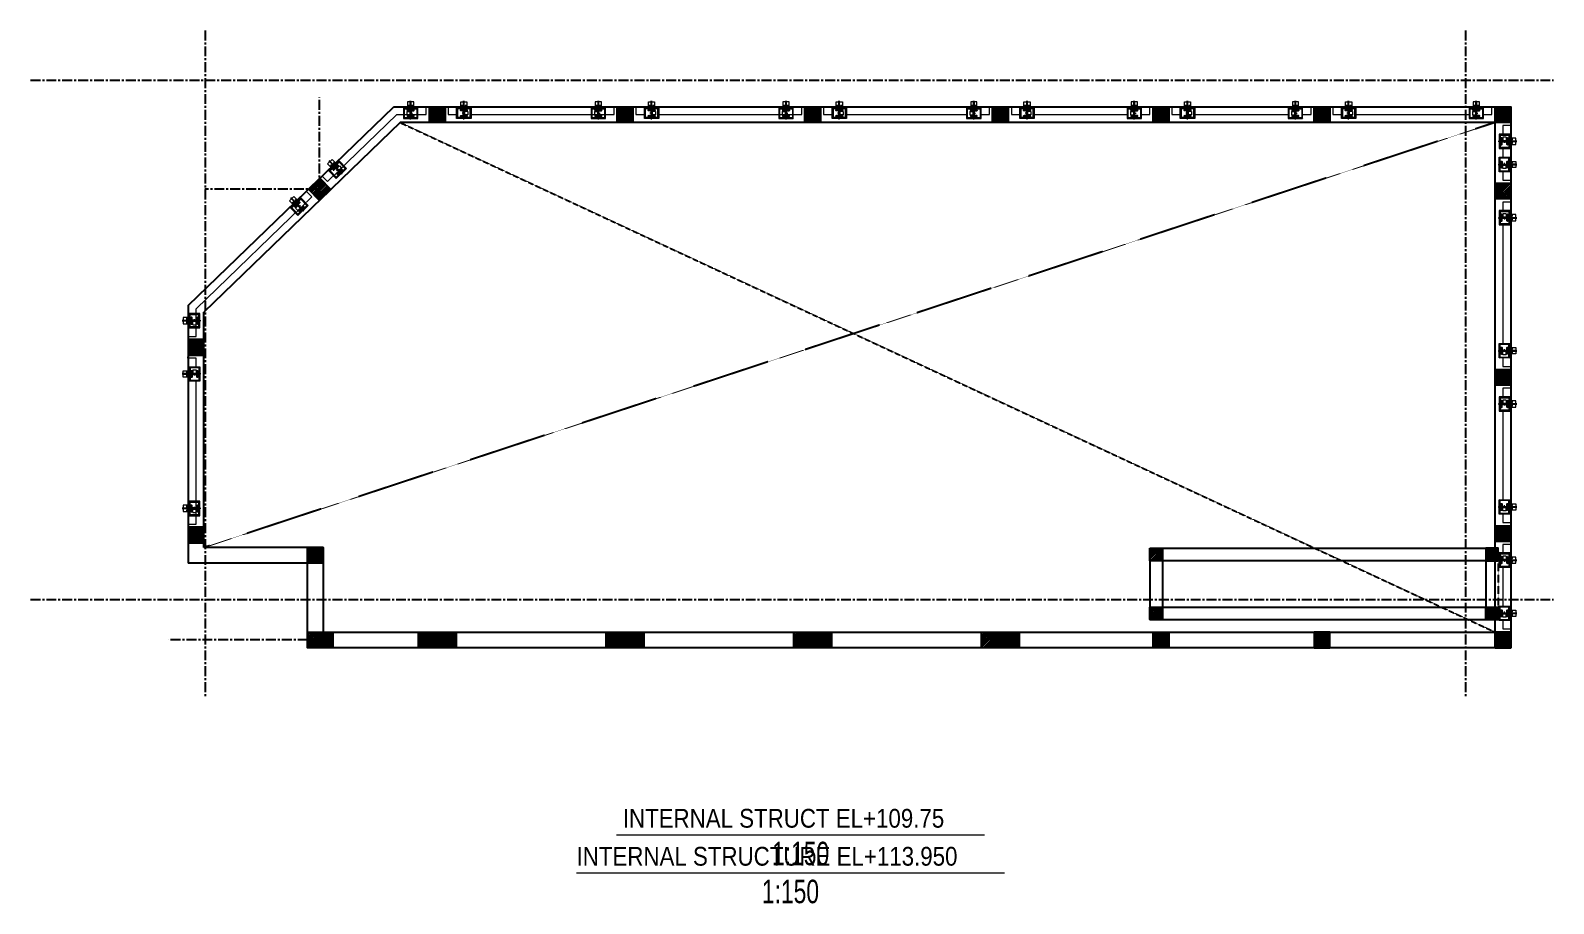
# Model space of a CAD drawing. Header units: millimetres. Extents: x 652554 to 1678317, y -308114 to 170803.
# Drawn here: x 756684 to 781025, y 67875 to 81826 of the extents above; entities that cross this region are included whole.
import ezdxf

# ---------------------------------------------------------------- set-up
doc = ezdxf.new("R2010")
doc.units = ezdxf.units.MM
for name, pattern in [('CENTER', [50.8, 31.75, -6.35, 6.35, -6.35]), ('HIDDEN', [0.375, 0.25, -0.125]), ('XKITLINE00', [0]), ('XKITLINE02', [4, 2, -2])]:
    doc.linetypes.add(name, pattern=pattern)
for name, color, linetype in [('000 - STRUCTURE_STEEL_FRAMING_CUT_COLOR_4', 4, 'Continuous'), ('000 - STRUCTURE_STEEL_FRAMING_HATCH_', 251, 'Continuous'), ('000 - WIPEOUT', 250, 'Continuous'), ('WLo', 1, 'Continuous')]:
    doc.layers.add(name, color=color, linetype=linetype)
for name, color, linetype, lineweight in [('Bolt', 1, 'Continuous', 0), ('OtherObjectType', 1, 'Continuous', 0), ('Part', 2, 'Continuous', 0)]:
    doc.layers.add(name, color=color, linetype=linetype, lineweight=lineweight)
doc.styles.add('Arial', font='arial.ttf')
doc.styles.add('ARIAL_NARROW', font='ARIALN.TTF')
pattern_1 = [(45, (-978478.746, 301781.954), (-17.67766953, 17.67766953), [])]
pattern_2 = [(45, (-978378.746, 301781.954), (-17.67766953, 17.67766953), [])]
pattern_3 = [(45, (-978378.746, 301800.954), (-17.67766953, 17.67766953), [])]
pattern_4 = [(45, (-978378.746, 301801.954), (-17.67766953, 17.67766953), [])]
pattern_5 = [(45, (-978354.746, 301801.954), (-17.67766953, 17.67766953), [])]

# ---------------------------------------------------------------- blocks, each defined once
blk = doc.blocks.new('*A367')
at = {"layer": 'OtherObjectType', "linetype": 'XKITLINE00', "lineweight": 0}
blk.add_line((4133.590672, 17.934915), (4179.169773, 17.934915), dxfattribs=at)
at = {"layer": 'OtherObjectType', "width": 0.85}
for s, height, style, p in [('INTERNAL STRUCTURE EL+113.950', 2, 'Arial', (4133.590672, 18.684915)), ('1:150', 2.5, 'ARIAL_NARROW', (4153.335423, 14.684915))]:
    blk.add_text(s, height=height, dxfattribs=dict(at, style=style)).set_placement(p)
blk = doc.blocks.new('*A380')
at = {"layer": 'Part', "linetype": 'XKITLINE00', "lineweight": 0}
for p, q in [((4674.779, -534.403), (4671.979, -534.403)), ((4671.979, -534.403), (4671.979, -538.403)), ((4674.779, -534.403), (4674.779, -538.403)), ((4671.979, -538.403), (4674.779, -538.403))]:
    blk.add_line(p, q, dxfattribs=at)
blk = doc.blocks.new('*A381')
at = {"layer": 'Part', "linetype": 'XKITLINE00', "lineweight": 0}
for p, q in [((4671.979, -534.403), (4671.679, -534.103)), ((4671.679, -538.703), (4671.679, -534.103)), ((4671.679, -534.103), (4675.079, -534.103)), ((4675.079, -534.103), (4674.779, -534.403)), ((4675.079, -534.103), (4675.079, -538.703)), ((4671.979, -538.403), (4671.679, -538.703)), ((4675.079, -538.703), (4671.679, -538.703)), ((4674.779, -538.403), (4675.079, -538.703))]:
    blk.add_line(p, q, dxfattribs=at)
at = {"layer": 'Part', "linetype": 'XKITLINE02', "lineweight": 0}
for p, q in [((4674.779, -534.403), (4671.979, -534.403)), ((4671.979, -534.403), (4671.979, -538.403)), ((4674.779, -534.403), (4674.779, -538.403)), ((4671.979, -538.403), (4674.779, -538.403))]:
    blk.add_line(p, q, dxfattribs=at)
blk = doc.blocks.new('*A382')
at = {"layer": 'Part', "linetype": 'XKITLINE00', "lineweight": 0}
for p, q in [((4674.379, -535.403), (4672.379, -535.403)), ((4672.379, -535.563), (4672.379, -535.403)), ((4674.379, -535.563), (4674.379, -535.403)), ((4673.319, -535.563), (4672.379, -535.563)), ((4673.319, -537.243), (4672.379, -537.243)), ((4672.379, -537.403), (4672.379, -537.243)), ((4674.379, -537.403), (4672.379, -537.403)), ((4673.319, -537.243), (4673.319, -535.563)), ((4673.439, -537.243), (4673.439, -535.563)), ((4674.379, -535.563), (4673.439, -535.563)), ((4674.379, -537.243), (4673.439, -537.243)), ((4674.379, -537.403), (4674.379, -537.243))]:
    blk.add_line(p, q, dxfattribs=at)
blk = doc.blocks.new('*A383')
at = {"layer": 'Part', "linetype": 'XKITLINE00', "lineweight": 0}
for p, q in [((4674.639, -535.903), (4673.439, -535.903)), ((4674.639, -536.903), (4673.439, -536.903)), ((4673.539, -536.903), (4673.539, -535.903)), ((4674.639, -535.903), (4674.639, -536.903))]:
    blk.add_line(p, q, dxfattribs=at)
at = {"layer": 'Part', "linetype": 'XKITLINE02', "lineweight": 0}
blk.add_line((4673.439, -535.903), (4673.439, -536.903), dxfattribs=at)
blk = doc.blocks.new('*A384')
at = {"layer": 'Part', "linetype": 'XKITLINE02', "lineweight": 0}
for p, q in [((2918.168795, 426.80336), (2918.168795, 428.536693)), ((2918.168795, 428.536693), (2918.248795, 428.536693)), ((2918.248795, 428.536693), (2918.248795, 426.80336)), ((2918.168795, 428.136693), (2918.248795, 428.136693)), ((2918.248795, 426.80336), (2918.168795, 426.80336))]:
    blk.add_line(p, q, dxfattribs=at)
blk = doc.blocks.new('*A385')
at = {"layer": 'Part', "linetype": 'XKITLINE02', "lineweight": 0}
for p, q in [((2918.875462, 428.536693), (2917.542129, 428.536693)), ((2917.542129, 428.536693), (2917.542129, 426.80336)), ((2918.875462, 426.80336), (2918.875462, 428.536693)), ((2917.542129, 426.80336), (2918.875462, 426.80336))]:
    blk.add_line(p, q, dxfattribs=at)
blk = doc.blocks.new('*A386')
at = {"layer": 'Part', "linetype": 'XKITLINE02', "lineweight": 0}
for p, q in [((2918.875462, 428.536693), (2917.542129, 428.536693)), ((2917.542129, 428.536693), (2917.542129, 426.80336)), ((2918.875462, 426.80336), (2918.875462, 428.536693)), ((2917.542129, 426.80336), (2918.875462, 426.80336))]:
    blk.add_line(p, q, dxfattribs=at)
blk = doc.blocks.new('*A387')
at = {"layer": 'Part', "linetype": 'XKITLINE02', "lineweight": 0}
for p, q in [((2918.168795, 426.80336), (2918.168795, 428.536693)), ((2918.168795, 428.536693), (2918.248795, 428.536693)), ((2918.248795, 428.536693), (2918.248795, 426.80336)), ((2918.168795, 428.136693), (2918.248795, 428.136693)), ((2918.248795, 426.80336), (2918.168795, 426.80336))]:
    blk.add_line(p, q, dxfattribs=at)
blk = doc.blocks.new('*A389')
at = {"layer": 'Bolt', "linetype": 'XKITLINE00', "lineweight": 0}
for p, q in [((2910.815467, 783.8644), (2910.939787, 783.8644)), ((2910.815467, 783.0644), (2910.939787, 783.0644)), ((2911.002133, 784.051067), (2911.002133, 783.926747)), ((2911.002133, 783.677733), (2911.002133, 783.802053)), ((2911.002133, 783.251067), (2911.002133, 783.126747)), ((2911.002133, 782.877733), (2911.002133, 783.002053)), ((2911.1888, 783.8644), (2911.06448, 783.8644)), ((2911.1888, 783.0644), (2911.06448, 783.0644))]:
    blk.add_line(p, q, dxfattribs=at)
blk = doc.blocks.new('Bot1')
at = {"color": 1, "xscale": 50, "yscale": 50, "zscale": 50, "rotation": 270}
blk.add_blockref('*A382', (26820, 233669), dxfattribs=at)
blk.add_wipeout([(85, 50), (85, 115), (-85, 115), (-85, -115), (85, -115), (85, -50), (42, -50), (42, 50)]).dxf.layer = '000 - WIPEOUT'
blk.add_wipeout([(-85, -115), (85, -115), (85, 115), (-85, 115)]).dxf.layer = '000 - WIPEOUT'
at = {"layer": '000 - STRUCTURE_STEEL_FRAMING_HATCH_'}
h = blk.add_hatch(dxfattribs=at)
h.set_pattern_fill('ANSI32', color=251, scale=0.1)
h.set_pattern_definition([(45, (276.8134, 19.4926), (-0.6735192, 0.6735192), []), (45, (277.2624, 19.4926), (-0.6735192, 0.6735192), [])])
h.paths.add_polyline_path([(50, -50), (42, -50), (42, -3), (-42, -3), (-42, -50), (-50, -50), (-50, 50), (-42, 50), (-42, 3), (42, 3), (42, 50), (50, 50)])
at = {"layer": 'Bolt'}
for points in [[(7, 3), (7, -3), (-7, -3), (-7, 3)], [(118, 37), (119, 37), (119, 37), (120, 36), (121, 36), (121, 36), (122, 35), (122, 35), (123, 34), (123, 34), (124, 33), (124, 33), (124, 32), (124, 31), (124, 31), (124, 30), (124, 29), (124, 29), (124, 28), (124, 27), (124, 27), (123, 26), (123, 26), (122, 25), (122, 25), (121, 24), (121, 24), (120, 24), (119, 23), (119, 23), (118, 23), (117, 23), (117, 23), (116, 23), (115, 23), (115, 24), (114, 24), (114, 24), (113, 25), (112, 25), (112, 26), (112, 26), (111, 27), (111, 27), (111, 28), (111, 29), (110, 29), (110, 30), (110, 31), (111, 31), (111, 32), (111, 33), (111, 33), (112, 34), (112, 34), (112, 35), (113, 35), (114, 36), (114, 36), (115, 36), (115, 37), (116, 37), (117, 37), (117, 37)], [(7, -3), (7, -8), (-7, -8), (-7, -3)], [(118, -23), (119, -23), (119, -23), (120, -24), (121, -24), (121, -24), (122, -25), (122, -25), (123, -26), (123, -26), (124, -27), (124, -27), (124, -28), (124, -29), (124, -29), (124, -30), (124, -31), (124, -31), (124, -32), (124, -33), (124, -33), (123, -34), (123, -34), (122, -35), (122, -35), (121, -36), (121, -36), (120, -36), (119, -37), (119, -37), (118, -37), (117, -37), (117, -37), (116, -37), (115, -37), (115, -36), (114, -36), (114, -36), (113, -35), (112, -35), (112, -34), (112, -34), (111, -33), (111, -33), (111, -32), (111, -31), (110, -31), (110, -30), (110, -29), (111, -29), (111, -28), (111, -27), (111, -27), (112, -26), (112, -26), (112, -25), (113, -25), (114, -24), (114, -24), (115, -24), (115, -23), (116, -23), (117, -23), (117, -23)]]:
    blk.add_hatch(color=49, dxfattribs=at).paths.add_polyline_path(points, flags=17)
at = {"color": 49, "linetype": 'ByBlock'}
blk.add_line((80, 0), (196, 0), dxfattribs=at)
at = {"layer": '000 - STRUCTURE_STEEL_FRAMING_CUT_COLOR_4', "color": 5}
blk.add_lwpolyline([(50, -50), (42, -50), (42, -3), (-42, -3), (-42, -50), (-50, -50), (-50, 50), (-42, 50), (-42, 3), (42, 3), (42, 50), (50, 50)], close=True, dxfattribs=at)
at = {"layer": 'Bolt', "color": 49, "linetype": 'XKITLINE00'}
for p, q in [((-100, 0), (0, 0)), ((-7, -3), (-7, 3)), ((0, -16), (0, 27)), ((7, -3), (7, 3)), ((103, 30), (113, 30)), ((103, 30), (113, 30)), ((103, 30), (131, 30)), ((117, 44), (117, 35)), ((117, 44), (117, 35)), ((117, 44), (117, 16)), ((117, 16), (117, 25)), ((117, 16), (117, 25)), ((131, 30), (122, 30)), ((131, 30), (122, 30)), ((-7, -8), (-7, -3)), ((7, -8), (7, -3)), ((103, -30), (113, -30)), ((103, -30), (113, -30)), ((103, -30), (131, -30)), ((117, -16), (117, -25)), ((117, -16), (117, -25)), ((117, -16), (117, -44)), ((117, -44), (117, -35)), ((117, -44), (117, -35)), ((131, -30), (122, -30)), ((131, -30), (122, -30))]:
    blk.add_line(p, q, dxfattribs=at)
at = {"color": 1}
for name, p, xscale, yscale, zscale, rotation in [('*A381', (233669, -26820), 50, 50, 50, 180), ('*A380', (233669, -26820), 50, 50, 50, 180), ('*A385', (32190, 218866), -74.99999802609977, 74.99999802609977, 74.99999802609977, 90), ('*A386', (32190, 218866), -74.99999802609977, 74.99999802609977, 74.99999802609977, 90), ('*A384', (32190, 218866), -74.99999802609977, 74.99999802609977, 74.99999802609977, 90), ('*A387', (32190, 218866), -74.99999802609977, 74.99999802609977, 74.99999802609977, 90), ('*A383', (26820, 233669), 50, 50, 50, 270)]:
    blk.add_blockref(name, p, dxfattribs=dict(at, xscale=xscale, yscale=yscale, zscale=zscale, rotation=rotation))
at = {"color": 49, "xscale": 74.99999802609977, "yscale": 74.99999802609977, "zscale": 74.99999802609977, "rotation": 180}
blk.add_blockref('*A389', (218443, 58760), dxfattribs=at)
blk = doc.blocks.new('*A442')
at = {"layer": 'OtherObjectType', "linetype": 'XKITLINE00', "lineweight": 0}
blk.add_line((4133.944571, 141.423071), (4173.150626, 141.423071), dxfattribs=at)
at = {"layer": 'OtherObjectType', "width": 0.85}
for s, height, style, p in [(' INTERNAL STRUCT EL+109.75', 2, 'Arial', (4133.944571, 142.173071)), ('1:150', 2.5, 'ARIAL_NARROW', (4150.502799, 138.173071))]:
    blk.add_text(s, height=height, dxfattribs=dict(at, style=style)).set_placement(p)

msp = doc.modelspace()

# ---------------------------------------------------------------- hatches: boundary and pattern name
h = msp.add_hatch()
h.set_pattern_fill('ANSI31', color=49, scale=200)
h.set_pattern_definition(pattern_3)
h.paths.add_polyline_path([(763060.0698, 80605.3684), (763310.0697, 80605.3684), (763310.0697, 80355.3682), (763060.0698, 80355.3682)])
h = msp.add_hatch()
h.set_pattern_fill('ANSI31', color=49, scale=200)
h.set_pattern_definition(pattern_3)
h.paths.add_polyline_path([(766060.0698, 80605.3667), (766310.0697, 80605.3667), (766310.0697, 80355.3665), (766060.0698, 80355.3665)])
h = msp.add_hatch()
h.set_pattern_fill('ANSI31', color=49, scale=200)
h.set_pattern_definition(pattern_3)
h.paths.add_polyline_path([(769060.0698, 80605.3651), (769310.0697, 80605.3651), (769310.0697, 80355.3649), (769060.0698, 80355.3649)])
h = msp.add_hatch()
h.set_pattern_fill('ANSI31', color=49, scale=200)
h.set_pattern_definition(pattern_3)
h.paths.add_polyline_path([(772060.0698, 80605.3634), (772310.0697, 80605.3634), (772310.0697, 80355.3632), (772060.0698, 80355.3632)])
h = msp.add_hatch()
h.set_pattern_fill('ANSI31', color=49, scale=200)
h.set_pattern_definition(pattern_3)
h.paths.add_polyline_path([(774625.0698, 80605.362), (774875.0697, 80605.362), (774875.0697, 80355.3618), (774625.0698, 80355.3618)])
h = msp.add_hatch()
h.set_pattern_fill('ANSI31', color=49, scale=200)
h.set_pattern_definition(pattern_3)
h.paths.add_polyline_path([(777200.0698, 80605.3606), (777450.0697, 80605.3606), (777450.0697, 80355.3604), (777200.0698, 80355.3604)])
h = msp.add_hatch()
h.set_pattern_fill('ANSI31', color=49, scale=200)
h.set_pattern_definition(pattern_3)
h.paths.add_polyline_path([(780090.0698, 80605.3591), (780340.0697, 80605.3591), (780340.0697, 80355.3589), (780090.0698, 80355.3589)])
h = msp.add_hatch()
h.set_pattern_fill('ANSI31', color=49, scale=200)
h.set_pattern_definition([(45, (-978288.207, 301889.832), (-17.67766953, 17.67766953), [])])
h.paths.add_polyline_path([(761128.8608, 79291.2262), (761308.817, 79464.7651), (761482.3559, 79284.8089), (761302.3997, 79111.27)])
h = msp.add_hatch()
h.set_pattern_fill('ANSI31', color=49, scale=200)
h.set_pattern_definition(pattern_4)
h.paths.add_polyline_path([(780090.0691, 79383.3591), (780340.069, 79383.3591), (780340.069, 79133.3589), (780090.0691, 79133.3589)])
h = msp.add_hatch()
h.set_pattern_fill('ANSI31', color=49, scale=200)
h.set_pattern_definition(pattern_4)
h.paths.add_polyline_path([(759205.0677, 76637.3655), (759455.0679, 76637.3655), (759455.0679, 76887.3653), (759205.0677, 76887.3653)])
h = msp.add_hatch()
h.set_pattern_fill('ANSI31', color=49, scale=200)
h.set_pattern_definition(pattern_4)
h.paths.add_polyline_path([(780090.0675, 76407.3591), (780340.0674, 76407.3591), (780340.0674, 76157.3589), (780090.0675, 76157.3589)])
h = msp.add_hatch()
h.set_pattern_fill('ANSI31', color=49, scale=200)
h.set_pattern_definition(pattern_4)
h.paths.add_polyline_path([(759205.066, 73637.3655), (759455.0662, 73637.3655), (759455.0662, 73887.3653), (759205.066, 73887.3653)])
h = msp.add_hatch()
h.set_pattern_fill('ANSI31', color=49, scale=200)
h.set_pattern_definition(pattern_4)
h.paths.add_polyline_path([(780090.0662, 73912.359), (780340.0661, 73912.359), (780340.0661, 73662.3588), (780090.0662, 73662.3588)])
h = msp.add_hatch()
h.set_pattern_fill('ANSI31', color=49, scale=200)
h.set_pattern_definition(pattern_5)
h.paths.add_polyline_path([(761114.0662, 73562.3694), (761364.0659, 73562.3694), (761364.0659, 73312.3692), (761114.0662, 73312.3692)])
h = msp.add_hatch()
h.set_pattern_fill('ANSI31', color=49, scale=200)
h.set_pattern_definition(pattern_1)
h.paths.add_polyline_path([(774575.0658, 73552.3624), (774775.0657, 73552.3624), (774775.0657, 73352.3623), (774575.0658, 73352.3623)])
h = msp.add_hatch()
h.set_pattern_fill('ANSI31', color=49, scale=200)
h.set_pattern_definition(pattern_2)
h.paths.add_polyline_path([(779940.0668, 73352.3596), (780140.0668, 73352.3596), (780140.0668, 73552.3596), (779940.0668, 73552.3596)])
h = msp.add_hatch()
h.set_pattern_fill('ANSI31', color=49, scale=200)
h.set_pattern_definition(pattern_1)
h.paths.add_polyline_path([(774575.0653, 72612.3625), (774775.0652, 72612.3625), (774775.0652, 72412.3624), (774575.0653, 72412.3624)])
h = msp.add_hatch()
h.set_pattern_fill('ANSI31', color=49, scale=200)
h.set_pattern_definition(pattern_2)
h.paths.add_polyline_path([(779940.0664, 72612.3597), (780140.0662, 72612.3597), (780140.0662, 72412.3596), (779940.0664, 72412.3596)])
h = msp.add_hatch()
h.set_pattern_fill('ANSI31', color=49, scale=200)
h.set_pattern_definition(pattern_5)
h.paths.add_polyline_path([(761114.0653, 72212.3694), (761514.0652, 72212.3694), (761514.0652, 71962.3692), (761114.0653, 71962.3692)])
h = msp.add_hatch()
h.set_pattern_fill('ANSI31', color=49, scale=200)
h.set_pattern_definition(pattern_4)
h.paths.add_polyline_path([(762885.0652, 72212.3683), (763485.0652, 72212.3684), (763485.0652, 71962.3682), (762885.0652, 71962.3681)])
h = msp.add_hatch()
h.set_pattern_fill('ANSI31', color=49, scale=200)
h.set_pattern_definition([(45, (-975378.746, 301801.952), (-17.67766953, 17.67766953), [])])
h.paths.add_polyline_path([(765885.0652, 72212.3667), (766485.0652, 72212.3667), (766485.0652, 71962.3665), (765885.0652, 71962.3665)])
h = msp.add_hatch()
h.set_pattern_fill('ANSI31', color=49, scale=200)
h.set_pattern_definition([(45, (-972378.746, 301801.95), (-17.67766953, 17.67766953), [])])
h.paths.add_polyline_path([(768885.0652, 72212.365), (769485.0652, 72212.3651), (769485.0652, 71962.3649), (768885.0652, 71962.3648)])
h = msp.add_hatch()
h.set_pattern_fill('ANSI31', color=49, scale=200)
h.set_pattern_definition([(45, (-969378.746, 301801.949), (-17.67766953, 17.67766953), [])])
h.paths.add_polyline_path([(771885.0652, 72212.3632), (772485.0652, 72212.3633), (772485.0652, 71962.3631), (771885.0652, 71962.363)])
h = msp.add_hatch()
h.set_pattern_fill('ANSI31', color=49, scale=200)
h.set_pattern_definition(pattern_4)
h.paths.add_polyline_path([(774625.0653, 72212.3621), (774875.0652, 72212.3621), (774875.0652, 71962.3619), (774625.0653, 71962.3619)])
h = msp.add_hatch()
h.set_pattern_fill('ANSI31', color=49, scale=200)
h.set_pattern_definition(pattern_4)
h.paths.add_polyline_path([(777200.0652, 72212.3604), (777450.0651, 72212.3604), (777450.0651, 71962.3602), (777200.0652, 71962.3602)])
h = msp.add_hatch()
h.set_pattern_fill('ANSI31', color=49, scale=200)
h.set_pattern_definition(pattern_4)
h.paths.add_polyline_path([(780090.0652, 72212.3589), (780340.0651, 72212.3589), (780340.0651, 71962.3587), (780090.0652, 71962.3587)])

# ---------------------------------------------------------------- linework, layer by layer
at = {"color": 1, "linetype": 'CENTER', "ltscale": 5}
for points in [[(759478.0708, 81825.7268), (759478.0708, 71178.6556)], [(756684.3874, 81032.372), (781024.6163, 81032.372)], [(756684.3874, 72732.372), (781024.6163, 72732.372)]]:
    msp.add_lwpolyline(points, dxfattribs=at)
at = {"color": 250, "linetype": 'CENTER', "ltscale": 5}
for points in [[(761305.8049, 79287.7044), (761305.8049, 80756.8096)], [(761305.9121, 79287.7025), (759470.0034, 79287.7025)], [(761114.0653, 72087.3693), (758890.7595, 72087.3693)]]:
    msp.add_lwpolyline(points, dxfattribs=at)
at = {"color": 4}
for points in [[(763060.0698, 80605.3684), (763310.0697, 80605.3684), (763310.0697, 80355.3682), (763060.0698, 80355.3682)], [(766060.0698, 80605.3667), (766310.0697, 80605.3667), (766310.0697, 80355.3665), (766060.0698, 80355.3665)], [(769060.0698, 80605.3651), (769310.0697, 80605.3651), (769310.0697, 80355.3649), (769060.0698, 80355.3649)], [(772060.0698, 80605.3634), (772310.0697, 80605.3634), (772310.0697, 80355.3632), (772060.0698, 80355.3632)], [(774625.0698, 80605.362), (774875.0697, 80605.362), (774875.0697, 80355.3619), (774625.0698, 80355.3619)], [(777200.0698, 80605.3606), (777450.0697, 80605.3606), (777450.0697, 80355.3605), (777200.0698, 80355.3605)], [(780090.0699, 80605.3591), (780340.0696, 80605.3591), (780340.0696, 80355.3589), (780090.0699, 80355.3589)], [(780090.0691, 79383.3591), (780340.069, 79383.3591), (780340.069, 79133.3589), (780090.0691, 79133.3589)], [(759205.0677, 76637.3655), (759455.0679, 76637.3655), (759455.0679, 76887.3653), (759205.0677, 76887.3653)], [(780090.0676, 76407.3591), (780340.0674, 76407.3591), (780340.0674, 76157.3589), (780090.0676, 76157.3589)], [(759205.066, 73637.3655), (759455.0662, 73637.3655), (759455.0662, 73887.3653), (759205.066, 73887.3653)], [(780090.0663, 73912.359), (780340.066, 73912.359), (780340.066, 73662.359), (780090.0663, 73662.359)], [(761114.0662, 73562.3694), (761364.0659, 73562.3694), (761364.0659, 73312.3692), (761114.0662, 73312.3692)], [(774575.0658, 73552.3624), (774775.0657, 73552.3624), (774775.0657, 73352.3623), (774575.0658, 73352.3623)], [(779940.0668, 73352.3596), (780140.0668, 73352.3596), (780140.0668, 73552.3596), (779940.0668, 73552.3596)], [(774575.0653, 72612.3625), (774775.0652, 72612.3625), (774775.0652, 72412.3624), (774575.0653, 72412.3624)], [(779940.0664, 72612.3597), (780140.0662, 72612.3597), (780140.0662, 72412.3596), (779940.0664, 72412.3596)], [(761114.0653, 72212.3694), (761514.0652, 72212.3694), (761514.0652, 71962.3692), (761114.0653, 71962.3692)], [(762885.0652, 72212.3683), (763485.0652, 72212.3684), (763485.0652, 71962.3682), (762885.0652, 71962.3681)], [(765885.0652, 72212.3667), (766485.0652, 72212.3667), (766485.0652, 71962.3665), (765885.0652, 71962.3665)], [(768885.0652, 72212.365), (769485.0652, 72212.3651), (769485.0652, 71962.3649), (768885.0652, 71962.3648)], [(771885.0652, 72212.3632), (772485.0652, 72212.3633), (772485.0652, 71962.3631), (771885.0652, 71962.363)], [(774625.0653, 72212.3621), (774875.0652, 72212.3621), (774875.0652, 71962.3619), (774625.0653, 71962.3619)], [(780090.065, 71962.3589), (780340.0651, 71962.3589), (780340.0653, 72212.3589), (780090.0651, 72212.3589)]]:
    msp.add_lwpolyline(points, close=True, dxfattribs=at)
at = {"color": 3}
for points in [[(777200.0698, 80605.3606), (777450.0697, 80605.3606), (777450.0697, 80355.3605), (777200.0698, 80355.3605)], [(777200.0652, 71962.3607), (777450.0652, 71962.3607), (777450.0652, 72212.3604), (777200.0652, 72212.3604)]]:
    msp.add_lwpolyline(points, close=True, dxfattribs=at)
at = {"color": 4}
msp.add_lwpolyline([(761128.8608, 79291.2262), (761308.817, 79464.7651), (761482.3559, 79284.8089), (761302.3997, 79111.27), (761128.8608, 79291.2262)], dxfattribs=at)
msp.add_lwpolyline([(759205.0677, 76587.3655), (759205.0677, 76609.7779)])
at = {"color": 1}
msp.add_lwpolyline([(774575.0652, 72412.3624), (780140.0662, 72412.3596)], dxfattribs=at)
at = {"layer": 'Part', "color": 3, "linetype": 'ByBlock', "lineweight": 0}
for points in [[(769360.0697, 80605.3635), (769360.0697, 80480.3635), (772010.0698, 80480.3636), (772010.0698, 80605.3636), (769360.0697, 80605.3635)], [(772360.0696, 80605.3622), (772360.0696, 80480.3621), (774575.0698, 80480.3622), (774575.0698, 80605.3622), (772360.0696, 80605.3622)], [(774925.0697, 80605.3607), (774925.0697, 80480.3607), (777150.0699, 80480.3608), (777150.0699, 80605.3607), (774925.0697, 80605.3607)], [(777500.0698, 80605.3592), (777500.0698, 80480.3592), (780040.0699, 80480.3593), (780040.0699, 80605.3592), (777500.0698, 80605.3592)], [(780340.0683, 80305.3589), (780215.0683, 80305.3589), (780215.0683, 79433.3591), (780340.0683, 79433.3591), (780340.0683, 80305.3589)], [(780340.0676, 79083.3589), (780215.0675, 79083.3589), (780215.0676, 76457.3591), (780340.0675, 76457.3591), (780340.0676, 79083.3589)], [(759205.0677, 76937.3653), (759330.0658, 76937.3653)], [(780340.0662, 76107.3589), (780215.0662, 76107.3589), (780215.0662, 73962.359), (780340.0662, 73962.359), (780340.0662, 76107.3589)], [(780340.0653, 73612.359), (780215.0652, 73612.359), (780215.0653, 72262.3589), (780340.0652, 72262.3589), (780340.0653, 73612.359)]]:
    msp.add_lwpolyline(points, dxfattribs=at)
at = {"layer": 'WLo'}
for points in [[(759205.0681, 77432.3831), (762489.4726, 80605.3687)], [(762590.4869, 80355.3686), (759455.0663, 77326.2705)], [(759205.0681, 77432.3831), (759205.0659, 73312.3704)], [(759455.0562, 73562.3703), (759455.0663, 77326.2729)], [(761364.0661, 73562.3693), (759455.0557, 73562.3703)], [(761114.0653, 71962.3694), (761114.0662, 73562.3694)], [(761364.0661, 73562.3693), (761364.0653, 72212.3669)], [(774575.0658, 73552.3624), (774575.0652, 72412.3624)], [(774575.0658, 73552.3624), (780140.0668, 73552.3596)], [(774775.0658, 73552.3623), (774775.0652, 72412.3624)], [(779940.0669, 73552.3596), (779940.0663, 72412.3596)], [(761364.0659, 73312.3692), (759205.0659, 73312.3704)], [(780140.0667, 73352.3595), (774575.0657, 73352.3625)], [(774575.0654, 72612.3625), (780140.0664, 72612.3595)], [(761114.0653, 72212.3694), (780340.0653, 72212.3589)], [(780340.0651, 71962.3589), (761114.0653, 71962.3694)]]:
    msp.add_lwpolyline(points, dxfattribs=at)
at = {"layer": 'WLo', "color": 1, "linetype": 'HIDDEN', "ltscale": 7}
msp.add_lwpolyline([(780140.0668, 73552.3596), (780140.0662, 72412.3596)], dxfattribs=at)

# ---------------------------------------------------------------- block references
at = {"lineweight": 0, "xscale": 150, "yscale": 150, "zscale": 150}
for name, p in [('*A442', (145959.577, 47760.9636)), ('*A367', (145373.0286, 65677.2765))]:
    msp.add_blockref(name, p, dxfattribs=at)

# ---------------------------------------------------------------- next in the draw order: block references
for p, rotation in [((775175.0695, 80505.3618), 90.00000000000001), ((777750.0697, 80505.3603), 90)]:
    msp.add_blockref('Bot1', p, dxfattribs=dict(rotation=rotation))
at = {"xscale": -1}
for p, rotation in [((776900.07, 80505.3618), 270), ((779790.07, 80505.3603), 270), ((780240.0695, 80055.3588), 180), ((780240.0695, 78833.3589), 180)]:
    msp.add_blockref('Bot1', p, dxfattribs=dict(at, rotation=rotation))
for p in [(780240.0695, 79683.3592), (780240.0695, 76707.3592)]:
    msp.add_blockref('Bot1', p)

# ---------------------------------------------------------------- next in the draw order: linework, layer by layer
at = {"color": 1, "linetype": 'CENTER', "ltscale": 5}
msp.add_lwpolyline([(779615.0706, 81825.7268), (779615.0706, 71178.6556)], dxfattribs=at)
at = {"color": 1, "linetype": 'HIDDEN', "ltscale": 15}
for points in [[(780090.0697, 80355.359), (759455.0557, 73562.3703)], [(762590.4869, 80355.3686), (780090.0652, 72212.3591)]]:
    msp.add_lwpolyline(points, dxfattribs=at)
at = {"layer": 'WLo'}
for points in [[(762489.4725, 80605.3686), (780340.0698, 80605.3589)], [(780090.0651, 71962.359), (780090.0699, 80605.3591)], [(780340.0698, 80605.3589), (780340.0651, 71962.3589)], [(780340.0696, 80355.3589), (762590.4869, 80355.3686)]]:
    msp.add_lwpolyline(points, dxfattribs=at)

# ---------------------------------------------------------------- next in the draw order: block references
at = {"xscale": -1}
for p, rotation in [((762760.07, 80505.3696), 270), ((765760.07, 80505.368), 270), ((768760.07, 80505.3663), 270), ((771760.07, 80505.3647), 270), ((774325.07, 80505.3633), 270), ((760982.5099, 79010.8586), 314.0118892748306), ((780240.0695, 75857.3588), 180), ((780240.0681, 73362.3589), 180)]:
    msp.add_blockref('Bot1', p, dxfattribs=dict(at, rotation=rotation))
for p, rotation in [((769610.0695, 80505.3663), 90.00000000000001), ((772610.0695, 80505.3647), 90.00000000000001), ((761593.9105, 79601.5182), 134.0110901645416)]:
    msp.add_blockref('Bot1', p, dxfattribs=dict(rotation=rotation))
msp.add_blockref('Bot1', (759305.0639, 74187.3655), dxfattribs=at)
for p in [(780240.0681, 74212.3591), (780240.0672, 72512.359)]:
    msp.add_blockref('Bot1', p)

# ---------------------------------------------------------------- next in the draw order: linework, layer by layer
at = {"layer": 'Part', "color": 3, "linetype": 'ByBlock', "lineweight": 0}
for points in [[(762539.6175, 80480.3685), (761431.48, 79409.8379), (761344.6302, 79499.7386), (762489.1001, 80605.3685)], [(762539.6175, 80480.3685), (763010.0698, 80480.3685), (763010.0698, 80605.3685), (762489.1001, 80605.3685)], [(759330.0658, 77379.6864), (761179.6797, 79166.5797), (761092.8287, 79256.4791), (759205.0677, 77432.7323)]]:
    msp.add_lwpolyline(points, dxfattribs=at)
for points in [[(763360.0697, 80480.3668), (766010.0698, 80480.3668), (766010.0698, 80605.3669), (763360.0697, 80605.3669)], [(766360.0697, 80480.3652), (769010.0698, 80480.3652), (769010.0698, 80605.3652), (766360.0697, 80605.3652)], [(759330.0658, 76587.3655), (759205.0659, 76587.3655), (759205.0659, 73937.3654), (759330.0658, 73937.3654)]]:
    msp.add_lwpolyline(points, close=True, dxfattribs=at)

# ---------------------------------------------------------------- next in the draw order: block references
for p, rotation in [((763610.0695, 80505.3696), 90.00000000000001), ((766610.0695, 80505.368), 90.00000000000001), ((759305.0639, 76337.3655), 180)]:
    msp.add_blockref('Bot1', p, dxfattribs=dict(rotation=rotation))
at = {"xscale": -1}
msp.add_blockref('Bot1', (759305.0639, 77187.3653), dxfattribs=at)

# ---------------------------------------------------------------- next in the draw order: linework, layer by layer
at = {"layer": 'Part', "color": 3, "linetype": 'ByBlock', "lineweight": 0}
for points in [[(759205.0677, 76937.3653), (759205.0677, 77432.7323)], [(759330.0658, 76937.3653), (759330.0658, 77379.6864)]]:
    msp.add_lwpolyline(points, dxfattribs=at)

doc.saveas('drawing.dxf')
